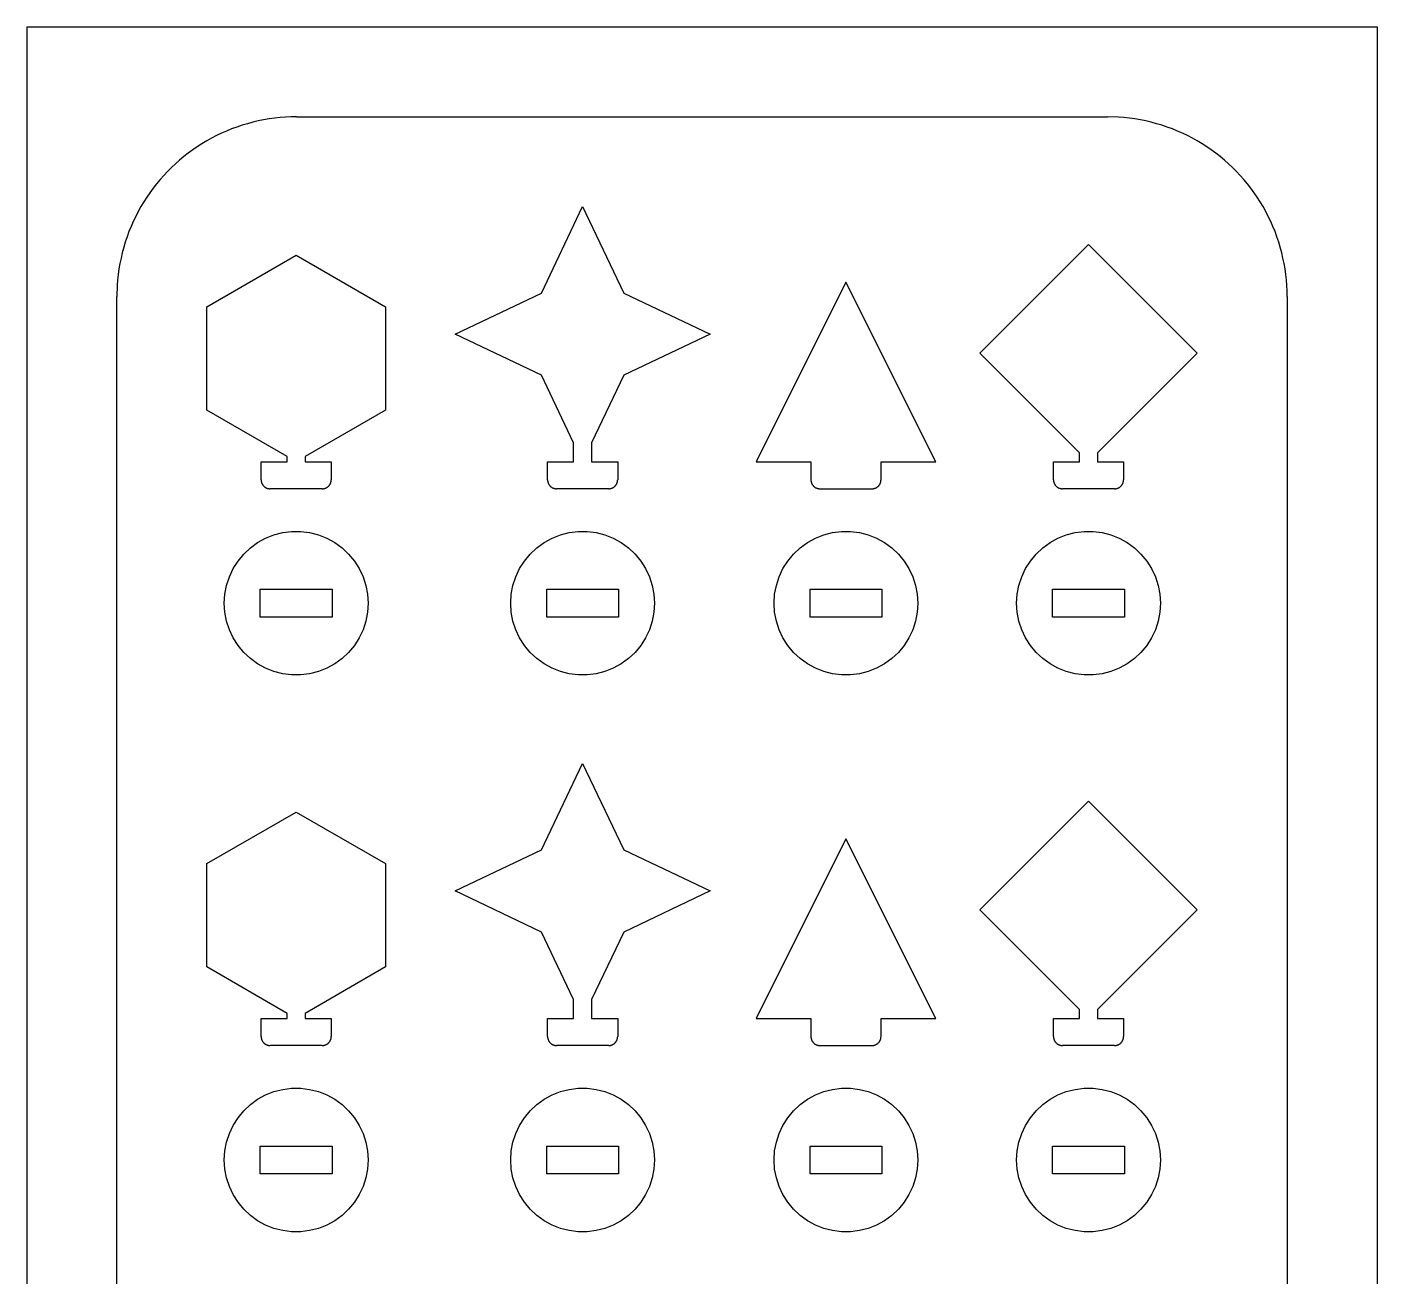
# Model space of a CAD drawing. Extents: x 0 to 75, y 0 to 139.
# Drawn here: x 0 to 75.1, y 69.5 to 139 of the extents above; entities that cross this region are included whole.
import ezdxf

# ---------------------------------------------------------------- set-up
doc = ezdxf.new("R2010")
doc.units = 0
doc.layers.add('GREEN', color=3, linetype='CONTINUOUS')
doc.layers.add('WHITE', color=7, linetype='CONTINUOUS')

msp = doc.modelspace()

# ---------------------------------------------------------------- linework, layer by layer
at = {"layer": 'GREEN', "color": 0}
for p, q in [((0, 0), (0, 139.032288)), ((0, 139.032288), (75.115929, 139.032288)), ((75.115929, 139.032288), (75.115929, 0))]:
    msp.add_line(p, q, dxfattribs=at)
at = {"layer": 'WHITE', "color": 0}
for p, q in [((15, 134.032288), (60.115932, 134.032288)), ((28.631645, 124.216583), (30.915932, 129.032288)), ((30.915932, 129.032288), (33.200218, 124.216583)), ((10, 123.453545), (14.977481, 126.327293)), ((14.977481, 126.327293), (19.954962, 123.453545)), ((53.01593, 120.882294), (59.065933, 126.932297)), ((59.065933, 126.932297), (65.115929, 120.882294)), ((45.568592, 124.832291), (40.568592, 114.832291)), ((50.568592, 114.832291), (45.568592, 124.832291)), ((5, 15), (5, 124.032295)), ((23.815931, 121.932297), (28.631645, 124.216583)), ((33.200218, 124.216583), (38.01593, 121.932297)), ((70.115929, 124.032295), (70.115929, 15)), ((10, 117.706047), (10, 123.453545)), ((19.954962, 123.453545), (19.954962, 117.706047)), ((28.631645, 119.648003), (23.815931, 121.932297)), ((38.01593, 121.932297), (33.200218, 119.648003)), ((58.565933, 115.332291), (53.01593, 120.882294)), ((65.115929, 120.882294), (59.565933, 115.332291)), ((30.415932, 115.886391), (28.631645, 119.648003)), ((33.200218, 119.648003), (31.415932, 115.886391)), ((14.477481, 115.120972), (10, 117.706047)), ((19.954962, 117.706047), (15.477481, 115.120972)), ((30.415932, 114.832291), (30.415932, 115.886391)), ((31.415932, 115.886391), (31.415932, 114.832291)), ((14.477481, 114.832291), (14.477481, 115.120972)), ((15.477481, 115.120972), (15.477481, 114.832291)), ((58.565933, 114.832291), (58.565933, 115.332291)), ((59.565933, 115.332291), (59.565933, 114.832291)), ((13.027481, 113.832291), (13.027481, 114.832291)), ((13.027481, 114.832291), (14.477481, 114.832291)), ((15.477481, 114.832291), (16.927481, 114.832291)), ((16.927481, 114.832291), (16.927481, 113.832291)), ((28.965933, 113.832291), (28.965933, 114.832291)), ((28.965933, 114.832291), (30.415932, 114.832291)), ((31.415932, 114.832291), (32.865932, 114.832291)), ((32.865932, 114.832291), (32.865932, 113.832291)), ((40.568592, 114.832291), (43.618591, 114.832291)), ((43.618591, 114.832291), (43.618591, 113.832291)), ((47.518593, 113.832291), (47.518593, 114.832291)), ((47.518593, 114.832291), (50.568592, 114.832291)), ((57.115932, 113.832291), (57.115932, 114.832291)), ((57.115932, 114.832291), (58.565933, 114.832291)), ((59.565933, 114.832291), (61.01593, 114.832291)), ((61.01593, 114.832291), (61.01593, 113.832291)), ((16.427481, 113.332291), (13.527481, 113.332291)), ((32.365932, 113.332291), (29.465933, 113.332291)), ((44.118591, 113.332291), (47.018593, 113.332291)), ((60.51593, 113.332291), (57.615932, 113.332291)), ((12.977481, 107.735001), (16.977482, 107.735001)), ((12.977481, 106.185005), (12.977481, 107.735001)), ((16.977482, 107.735001), (16.977482, 106.185005)), ((28.915932, 107.735001), (32.915932, 107.735001)), ((28.915932, 106.185005), (28.915932, 107.735001)), ((32.915932, 107.735001), (32.915932, 106.185005)), ((43.568592, 107.735001), (47.568592, 107.735001)), ((43.568592, 106.185005), (43.568592, 107.735001)), ((47.568592, 107.735001), (47.568592, 106.185005)), ((57.065933, 107.735001), (61.065933, 107.735001)), ((57.065933, 106.185005), (57.065933, 107.735001)), ((61.065933, 107.735001), (61.065933, 106.185005)), ((16.977482, 106.185005), (12.977481, 106.185005)), ((32.915932, 106.185005), (28.915932, 106.185005)), ((47.568592, 106.185005), (43.568592, 106.185005)), ((61.065933, 106.185005), (57.065933, 106.185005)), ((28.631645, 93.229454), (30.915932, 98.045166)), ((30.915932, 98.045166), (33.200218, 93.229454)), ((53.01593, 89.895172), (59.065933, 95.945168)), ((59.065933, 95.945168), (65.115929, 89.895172)), ((10, 92.466415), (14.977481, 95.340172)), ((14.977481, 95.340172), (19.954962, 92.466415)), ((23.815931, 90.945168), (28.631645, 93.229454)), ((33.200218, 93.229454), (38.01593, 90.945168)), ((45.568592, 93.845169), (40.568592, 83.845169)), ((50.568592, 83.845169), (45.568592, 93.845169)), ((10, 86.718918), (10, 92.466415)), ((19.954962, 92.466415), (19.954962, 86.718918)), ((28.631645, 88.660881), (23.815931, 90.945168)), ((38.01593, 90.945168), (33.200218, 88.660881)), ((58.565933, 84.345169), (53.01593, 89.895172)), ((65.115929, 89.895172), (59.565933, 84.345169)), ((30.415932, 84.899261), (28.631645, 88.660881)), ((33.200218, 88.660881), (31.415932, 84.899261)), ((14.477481, 84.133842), (10, 86.718918)), ((19.954962, 86.718918), (15.477481, 84.133842)), ((30.415932, 83.845169), (30.415932, 84.899261)), ((31.415932, 84.899261), (31.415932, 83.845169)), ((14.477481, 83.845169), (14.477481, 84.133842)), ((15.477481, 84.133842), (15.477481, 83.845169)), ((58.565933, 83.845169), (58.565933, 84.345169)), ((59.565933, 84.345169), (59.565933, 83.845169)), ((13.027481, 82.845169), (13.027481, 83.845169)), ((13.027481, 83.845169), (14.477481, 83.845169)), ((15.477481, 83.845169), (16.927481, 83.845169)), ((16.927481, 83.845169), (16.927481, 82.845169)), ((28.965933, 82.845169), (28.965933, 83.845169)), ((28.965933, 83.845169), (30.415932, 83.845169)), ((31.415932, 83.845169), (32.865932, 83.845169)), ((32.865932, 83.845169), (32.865932, 82.845169)), ((40.568592, 83.845169), (43.618591, 83.845169)), ((43.618591, 83.845169), (43.618591, 82.845169)), ((47.518593, 82.845169), (47.518593, 83.845169)), ((47.518593, 83.845169), (50.568592, 83.845169)), ((57.115932, 82.845169), (57.115932, 83.845169)), ((57.115932, 83.845169), (58.565933, 83.845169)), ((59.565933, 83.845169), (61.01593, 83.845169)), ((61.01593, 83.845169), (61.01593, 82.845169)), ((16.427481, 82.345169), (13.527481, 82.345169)), ((32.365932, 82.345169), (29.465933, 82.345169)), ((44.118591, 82.345169), (47.018593, 82.345169)), ((60.51593, 82.345169), (57.615932, 82.345169)), ((12.977481, 76.747879), (16.977482, 76.747879)), ((12.977481, 75.197876), (12.977481, 76.747879)), ((16.977482, 76.747879), (16.977482, 75.197876)), ((28.915932, 76.747879), (32.915932, 76.747879)), ((28.915932, 75.197876), (28.915932, 76.747879)), ((32.915932, 76.747879), (32.915932, 75.197876)), ((43.568592, 76.747879), (47.568592, 76.747879)), ((43.568592, 75.197876), (43.568592, 76.747879)), ((47.568592, 76.747879), (47.568592, 75.197876)), ((57.065933, 76.747879), (61.065933, 76.747879)), ((57.065933, 75.197876), (57.065933, 76.747879)), ((61.065933, 76.747879), (61.065933, 75.197876)), ((16.977482, 75.197876), (12.977481, 75.197876)), ((32.915932, 75.197876), (28.915932, 75.197876)), ((47.568592, 75.197876), (43.568592, 75.197876)), ((61.065933, 75.197876), (57.065933, 75.197876))]:
    msp.add_line(p, q, dxfattribs=at)
for points in [[(15, 134.032288), (14.692048, 134.027542), (14.384389, 134.013321), (14.077314, 133.989624), (13.771114, 133.956482), (13.466081, 133.91394), (13.162501, 133.862015), (12.860665, 133.800766), (12.560858, 133.730255), (12.263365, 133.650543), (11.968468, 133.561707), (11.676446, 133.463821), (11.387576, 133.35701), (11.102134, 133.241333), (10.82039, 133.116928), (10.54261, 132.983917), (10.269059, 132.842407), (9.999995, 132.692535), (9.735674, 132.534454), (9.476347, 132.368301), (9.222259, 132.194244), (8.973651, 132.012451), (8.730761, 131.82309), (8.493815, 131.626328), (8.263042, 131.422379), (8.03866, 131.211411), (7.820881, 130.993622), (7.609911, 130.769241), (7.405952, 130.538467), (7.209196, 130.301529), (7.019829, 130.05864), (6.838033, 129.810028), (6.663979, 129.555939), (6.497831, 129.296616), (6.339748, 129.032288), (6.189881, 128.763229), (6.04837, 128.48967), (5.91535, 128.211899), (5.790948, 127.930153), (5.675281, 127.644714), (5.568459, 127.355843), (5.470583, 127.06382), (5.381746, 126.768929), (5.302033, 126.471436), (5.231519, 126.171631), (5.170271, 125.869797), (5.118347, 125.566216), (5.075797, 125.261185), (5.04266, 124.954987), (5.018968, 124.647911), (5, 124.032288)], [(70.115929, 124.032288), (70.111183, 124.34024), (70.096962, 124.647896), (70.073265, 124.954971), (70.040131, 125.261169), (69.997581, 125.5662), (69.945656, 125.869781), (69.884407, 126.171616), (69.813896, 126.47142), (69.734184, 126.768913), (69.645348, 127.063812), (69.54747, 127.355835), (69.440651, 127.644699), (69.324982, 127.930145), (69.200577, 128.211884), (69.067558, 128.48967), (68.926048, 128.763214), (68.776184, 129.032288), (68.618095, 129.2966), (68.45195, 129.555939), (68.277893, 129.810028), (68.0961, 130.058624), (67.906731, 130.301529), (67.709976, 130.538467), (67.50602, 130.769241), (67.295044, 130.993622), (67.077271, 131.211411), (66.852882, 131.422379), (66.622108, 131.626328), (66.385162, 131.82309), (66.142273, 132.012451), (65.893669, 132.19426), (65.63958, 132.368301), (65.380249, 132.534454), (65.115929, 132.692535), (64.846863, 132.842407), (64.573311, 132.983917), (64.295532, 133.116943), (64.013786, 133.241333), (63.72834, 133.35701), (63.439472, 133.463837), (63.147449, 133.561707), (62.852554, 133.650543), (62.555061, 133.730255), (62.255253, 133.800766), (61.953419, 133.862015), (61.649837, 133.91394), (61.344803, 133.956497), (61.038605, 133.989624), (60.731529, 134.013321), (60.115929, 134.032288)], [(13.027481, 113.832291), (13.027719, 113.816895), (13.028429, 113.801514), (13.029614, 113.786156), (13.031271, 113.770844), (13.033399, 113.755592), (13.035995, 113.740417), (13.039057, 113.725327), (13.042583, 113.710335), (13.046568, 113.695457), (13.05101, 113.680717), (13.055903, 113.666115), (13.061245, 113.651672), (13.067028, 113.637398), (13.073248, 113.623314), (13.079899, 113.609421), (13.086975, 113.595741), (13.094468, 113.582291), (13.102372, 113.569077), (13.11068, 113.556107), (13.119382, 113.543404), (13.128472, 113.530975), (13.13794, 113.518829), (13.147779, 113.506981), (13.157976, 113.495445), (13.168525, 113.484222), (13.179414, 113.473335), (13.190633, 113.462784), (13.202171, 113.452591), (13.214019, 113.442749), (13.226163, 113.433281), (13.238593, 113.424194), (13.251298, 113.415489), (13.264264, 113.407181), (13.27748, 113.399277), (13.290934, 113.391785), (13.304611, 113.384712), (13.3185, 113.378059), (13.332587, 113.371841), (13.346859, 113.366058), (13.361302, 113.36071), (13.375904, 113.35582), (13.390649, 113.351379), (13.405523, 113.347389), (13.420513, 113.343864), (13.435605, 113.340805), (13.450784, 113.338211), (13.466036, 113.336082), (13.481345, 113.334427), (13.496699, 113.333237), (13.527481, 113.332291)], [(16.427481, 113.332291), (16.442879, 113.332527), (16.458261, 113.333237), (16.473616, 113.334427), (16.488924, 113.336082), (16.504177, 113.338211), (16.519356, 113.340805), (16.534447, 113.343864), (16.549438, 113.347389), (16.564312, 113.351379), (16.579058, 113.35582), (16.593658, 113.36071), (16.608101, 113.366058), (16.622374, 113.371841), (16.636461, 113.378059), (16.650351, 113.384712), (16.664028, 113.391785), (16.677481, 113.399277), (16.690697, 113.407181), (16.703663, 113.415489), (16.716368, 113.424194), (16.728798, 113.433281), (16.740944, 113.442749), (16.75279, 113.452591), (16.764328, 113.462784), (16.775549, 113.473335), (16.786436, 113.484222), (16.796986, 113.495445), (16.807184, 113.506981), (16.81702, 113.518829), (16.82649, 113.530975), (16.835579, 113.543404), (16.844282, 113.556107), (16.852589, 113.569077), (16.860493, 113.582291), (16.867987, 113.595741), (16.875063, 113.609421), (16.881714, 113.623314), (16.887934, 113.637398), (16.893717, 113.651672), (16.899057, 113.666115), (16.903952, 113.680717), (16.908394, 113.695457), (16.91238, 113.710335), (16.915905, 113.725327), (16.918968, 113.740417), (16.921564, 113.755592), (16.923691, 113.770844), (16.925348, 113.786156), (16.926533, 113.801514), (16.927481, 113.832291)], [(28.965933, 113.832291), (28.966169, 113.816895), (28.966881, 113.801514), (28.968065, 113.786156), (28.969723, 113.770844), (28.971849, 113.755592), (28.974445, 113.740417), (28.977509, 113.725327), (28.981035, 113.710335), (28.98502, 113.695457), (28.989462, 113.680717), (28.994356, 113.666115), (28.999697, 113.651672), (29.00548, 113.637398), (29.0117, 113.623314), (29.018351, 113.609421), (29.025427, 113.595741), (29.032921, 113.582291), (29.040825, 113.569077), (29.049131, 113.556107), (29.057835, 113.543404), (29.066923, 113.530975), (29.076391, 113.518829), (29.086229, 113.506981), (29.096428, 113.495445), (29.106976, 113.484222), (29.117865, 113.473335), (29.129084, 113.462784), (29.140623, 113.452591), (29.15247, 113.442749), (29.164616, 113.433281), (29.177046, 113.424194), (29.189749, 113.415489), (29.202717, 113.407181), (29.215933, 113.399277), (29.229385, 113.391785), (29.243063, 113.384712), (29.256952, 113.378059), (29.271038, 113.371841), (29.285311, 113.366058), (29.299755, 113.36071), (29.314356, 113.35582), (29.3291, 113.351379), (29.343975, 113.347389), (29.358965, 113.343864), (29.374058, 113.340805), (29.389236, 113.338211), (29.404488, 113.336082), (29.419798, 113.334427), (29.43515, 113.333237), (29.465933, 113.332291)], [(32.365932, 113.332291), (32.381329, 113.332527), (32.396713, 113.333237), (32.412067, 113.334427), (32.427376, 113.336082), (32.442627, 113.338211), (32.457806, 113.340805), (32.4729, 113.343864), (32.487888, 113.347389), (32.502766, 113.351379), (32.517509, 113.35582), (32.532108, 113.36071), (32.546555, 113.366058), (32.560825, 113.371841), (32.574913, 113.378059), (32.588802, 113.384712), (32.602478, 113.391785), (32.615932, 113.399277), (32.62915, 113.407181), (32.642117, 113.415489), (32.654819, 113.424194), (32.667252, 113.433281), (32.679394, 113.442749), (32.691242, 113.452591), (32.702782, 113.462784), (32.714001, 113.473335), (32.724888, 113.484222), (32.735435, 113.495445), (32.745636, 113.506981), (32.755474, 113.518829), (32.764942, 113.530975), (32.774033, 113.543404), (32.782734, 113.556107), (32.791042, 113.569077), (32.798946, 113.582291), (32.806438, 113.595741), (32.813515, 113.609421), (32.820164, 113.623314), (32.826385, 113.637398), (32.832169, 113.651672), (32.837509, 113.666115), (32.842403, 113.680717), (32.846844, 113.695457), (32.85083, 113.710335), (32.854355, 113.725327), (32.857418, 113.740417), (32.860016, 113.755592), (32.862144, 113.770844), (32.8638, 113.786156), (32.864983, 113.801514), (32.865932, 113.832291)], [(43.618591, 113.832291), (43.618828, 113.816895), (43.619541, 113.801514), (43.620724, 113.786156), (43.622379, 113.770844), (43.624508, 113.755592), (43.627106, 113.740417), (43.630169, 113.725327), (43.633694, 113.710335), (43.63768, 113.695457), (43.64212, 113.680717), (43.647015, 113.666115), (43.652355, 113.651672), (43.658138, 113.637398), (43.66436, 113.623314), (43.671009, 113.609421), (43.678085, 113.595741), (43.685577, 113.582291), (43.693481, 113.569077), (43.70179, 113.556107), (43.710491, 113.543404), (43.719582, 113.530975), (43.72905, 113.518829), (43.738888, 113.506981), (43.749084, 113.495445), (43.759636, 113.484222), (43.770523, 113.473335), (43.781742, 113.462784), (43.793282, 113.452591), (43.80513, 113.442749), (43.817272, 113.433281), (43.829704, 113.424194), (43.842407, 113.415489), (43.855373, 113.407181), (43.868591, 113.399277), (43.882042, 113.391785), (43.895721, 113.384712), (43.909611, 113.378059), (43.923698, 113.371841), (43.937969, 113.366058), (43.952412, 113.36071), (43.967014, 113.35582), (43.981758, 113.351379), (43.996632, 113.347389), (44.011623, 113.343864), (44.026714, 113.340805), (44.041893, 113.338211), (44.057144, 113.336082), (44.072456, 113.334427), (44.087811, 113.333237), (44.118591, 113.332291)], [(47.018593, 113.332291), (47.033989, 113.332527), (47.049374, 113.333237), (47.064728, 113.334427), (47.080036, 113.336082), (47.095287, 113.338211), (47.110466, 113.340805), (47.125561, 113.343864), (47.140549, 113.347389), (47.155426, 113.351379), (47.17017, 113.35582), (47.184769, 113.36071), (47.199215, 113.366058), (47.213486, 113.371841), (47.227573, 113.378059), (47.241463, 113.384712), (47.255138, 113.391785), (47.268593, 113.399277), (47.281811, 113.407181), (47.294777, 113.415489), (47.30748, 113.424194), (47.319912, 113.433281), (47.332054, 113.442749), (47.343903, 113.452591), (47.355442, 113.462784), (47.366661, 113.473335), (47.377548, 113.484222), (47.388096, 113.495445), (47.398296, 113.506981), (47.408134, 113.518829), (47.417603, 113.530975), (47.426693, 113.543404), (47.435394, 113.556107), (47.443703, 113.569077), (47.451607, 113.582291), (47.459099, 113.595741), (47.466175, 113.609421), (47.472824, 113.623314), (47.479046, 113.637398), (47.484829, 113.651672), (47.49017, 113.666115), (47.495064, 113.680717), (47.499504, 113.695457), (47.50349, 113.710335), (47.507015, 113.725327), (47.510078, 113.740417), (47.512676, 113.755592), (47.514805, 113.770844), (47.51646, 113.786156), (47.517643, 113.801514), (47.518593, 113.832291)], [(57.115932, 113.832291), (57.116169, 113.816895), (57.116882, 113.801514), (57.118065, 113.786156), (57.11972, 113.770844), (57.121849, 113.755592), (57.124447, 113.740417), (57.12751, 113.725327), (57.131035, 113.710335), (57.135021, 113.695457), (57.139462, 113.680717), (57.144356, 113.666115), (57.149696, 113.651672), (57.155479, 113.637398), (57.161701, 113.623314), (57.16835, 113.609421), (57.175426, 113.595741), (57.182919, 113.582291), (57.190823, 113.569077), (57.199131, 113.556107), (57.207832, 113.543404), (57.216923, 113.530975), (57.226391, 113.518829), (57.236229, 113.506981), (57.246426, 113.495445), (57.256977, 113.484222), (57.267864, 113.473335), (57.279083, 113.462784), (57.290623, 113.452591), (57.302471, 113.442749), (57.314613, 113.433281), (57.327045, 113.424194), (57.339748, 113.415489), (57.352715, 113.407181), (57.365932, 113.399277), (57.379383, 113.391785), (57.393063, 113.384712), (57.406952, 113.378059), (57.42104, 113.371841), (57.43531, 113.366058), (57.449753, 113.36071), (57.464355, 113.35582), (57.479099, 113.351379), (57.493973, 113.347389), (57.508965, 113.343864), (57.524055, 113.340805), (57.539234, 113.338211), (57.554485, 113.336082), (57.569798, 113.334427), (57.585152, 113.333237), (57.615932, 113.332291)], [(60.51593, 113.332291), (60.531326, 113.332527), (60.546711, 113.333237), (60.562065, 113.334427), (60.577374, 113.336082), (60.592625, 113.338211), (60.607803, 113.340805), (60.622898, 113.343864), (60.637886, 113.347389), (60.652763, 113.351379), (60.667507, 113.35582), (60.682106, 113.36071), (60.696552, 113.366058), (60.710823, 113.371841), (60.724911, 113.378059), (60.7388, 113.384712), (60.752476, 113.391785), (60.76593, 113.399277), (60.779148, 113.407181), (60.792114, 113.415489), (60.804817, 113.424194), (60.817249, 113.433281), (60.829391, 113.442749), (60.84124, 113.452591), (60.852779, 113.462784), (60.863998, 113.473335), (60.874886, 113.484222), (60.885433, 113.495445), (60.895634, 113.506981), (60.905472, 113.518829), (60.91494, 113.530975), (60.92403, 113.543404), (60.932732, 113.556107), (60.94104, 113.569077), (60.948944, 113.582291), (60.956436, 113.595741), (60.963512, 113.609421), (60.970161, 113.623314), (60.976383, 113.637398), (60.982166, 113.651672), (60.987507, 113.666115), (60.992401, 113.680717), (60.996841, 113.695457), (61.000828, 113.710335), (61.004353, 113.725327), (61.007416, 113.740417), (61.010014, 113.755592), (61.012142, 113.770844), (61.013798, 113.786156), (61.01498, 113.801514), (61.01593, 113.832291)], [(18.977482, 106.959999), (18.945942, 106.458664), (18.851814, 105.96524), (18.696589, 105.487503), (18.482708, 105.032982), (18.213551, 104.608856), (17.893356, 104.221809), (17.527178, 103.877945), (17.120789, 103.582687), (16.680599, 103.340691), (16.213549, 103.155769), (15.727006, 103.030853), (15.228642, 102.967896), (14.726318, 102.967896), (14.227955, 103.030853), (13.741412, 103.155777), (13.274364, 103.340691), (12.834173, 103.582687), (12.427784, 103.877945), (12.061605, 104.221809), (11.741412, 104.608856), (11.472254, 105.03299), (11.258374, 105.487503), (11.103148, 105.96524), (11.009022, 106.458672), (10.977482, 106.959999), (11.009023, 107.461334), (11.103149, 107.954765), (11.258377, 108.432503), (11.472257, 108.887016), (11.741416, 109.311142), (12.06161, 109.698189), (12.427789, 110.042053), (12.834179, 110.337311), (13.274369, 110.579308), (13.741419, 110.764229), (14.227962, 110.889153), (14.726325, 110.952103), (15.22865, 110.952103), (15.727014, 110.889145), (16.213556, 110.764221), (16.680605, 110.579308), (17.120794, 110.337311), (17.527184, 110.042046), (17.893362, 109.698181), (18.213554, 109.311134), (18.482712, 108.887009), (18.69659, 108.432487), (18.851816, 107.95475), (18.945942, 107.461327), (18.977482, 106.959999)], [(34.915932, 106.959999), (34.884392, 106.458664), (34.790264, 105.96524), (34.635036, 105.487503), (34.421158, 105.032982), (34.152, 104.608856), (33.831806, 104.221809), (33.465626, 103.877945), (33.059238, 103.582687), (32.619049, 103.340691), (32.152, 103.155769), (31.665457, 103.030853), (31.167093, 102.967896), (30.664768, 102.967896), (30.166405, 103.030853), (29.679863, 103.155777), (29.212812, 103.340691), (28.772623, 103.582687), (28.366234, 103.877945), (28.000055, 104.221809), (27.679863, 104.608856), (27.410704, 105.03299), (27.196825, 105.487503), (27.041599, 105.96524), (26.947472, 106.458672), (26.915932, 106.959999), (26.947474, 107.461334), (27.041599, 107.954765), (27.196827, 108.432503), (27.410707, 108.887016), (27.679867, 109.311142), (28.000061, 109.698189), (28.36624, 110.042053), (28.772629, 110.337311), (29.21282, 110.579308), (29.679869, 110.764229), (30.166412, 110.889153), (30.664776, 110.952103), (31.167099, 110.952103), (31.665462, 110.889145), (32.152004, 110.764221), (32.619053, 110.579308), (33.059246, 110.337311), (33.465633, 110.042046), (33.83181, 109.698181), (34.152004, 109.311134), (34.421162, 108.887009), (34.63504, 108.432487), (34.790268, 107.95475), (34.884392, 107.461327), (34.915932, 106.959999)], [(49.568592, 106.959999), (49.537052, 106.458664), (49.442924, 105.96524), (49.287697, 105.487503), (49.073818, 105.032982), (48.804661, 104.608856), (48.484467, 104.221809), (48.118286, 103.877945), (47.711899, 103.582687), (47.271709, 103.340691), (46.804661, 103.155769), (46.318115, 103.030853), (45.819752, 102.967896), (45.317429, 102.967896), (44.819065, 103.030853), (44.332523, 103.155777), (43.865475, 103.340691), (43.425285, 103.582687), (43.018894, 103.877945), (42.652718, 104.221809), (42.332523, 104.608856), (42.063366, 105.03299), (41.849483, 105.487503), (41.69426, 105.96524), (41.600132, 106.458672), (41.568592, 106.959999), (41.600132, 107.461334), (41.69426, 107.954765), (41.849487, 108.432503), (42.063366, 108.887016), (42.332527, 109.311142), (42.652721, 109.698189), (43.018898, 110.042053), (43.425289, 110.337311), (43.865479, 110.579308), (44.332531, 110.764229), (44.819073, 110.889153), (45.317436, 110.952103), (45.819759, 110.952103), (46.318123, 110.889145), (46.804665, 110.764221), (47.271713, 110.579308), (47.711906, 110.337311), (48.118294, 110.042046), (48.48447, 109.698181), (48.804665, 109.311134), (49.073822, 108.887009), (49.287701, 108.432487), (49.442928, 107.95475), (49.537052, 107.461327), (49.568592, 106.959999)], [(63.065933, 106.959999), (63.034393, 106.458664), (62.940266, 105.96524), (62.785038, 105.487503), (62.571159, 105.032982), (62.302002, 104.608856), (61.981808, 104.221809), (61.615627, 103.877945), (61.20924, 103.582687), (60.769051, 103.340691), (60.302002, 103.155769), (59.815456, 103.030853), (59.317093, 102.967896), (58.81477, 102.967896), (58.316406, 103.030853), (57.829865, 103.155777), (57.362816, 103.340691), (56.922626, 103.582687), (56.516235, 103.877945), (56.150059, 104.221809), (55.829865, 104.608856), (55.560707, 105.03299), (55.346825, 105.487503), (55.191601, 105.96524), (55.097473, 106.458672), (55.065933, 106.959999), (55.097473, 107.461334), (55.191601, 107.954765), (55.346828, 108.432503), (55.560707, 108.887016), (55.829868, 109.311142), (56.150063, 109.698189), (56.516239, 110.042053), (56.92263, 110.337311), (57.36282, 110.579308), (57.829872, 110.764229), (58.316414, 110.889153), (58.814777, 110.952103), (59.317101, 110.952103), (59.815464, 110.889145), (60.302006, 110.764221), (60.769054, 110.579308), (61.209248, 110.337311), (61.615635, 110.042046), (61.981812, 109.698181), (62.302006, 109.311134), (62.571163, 108.887009), (62.785042, 108.432487), (62.940269, 107.95475), (63.034393, 107.461327), (63.065933, 106.959999)], [(13.027481, 82.845169), (13.027719, 82.829773), (13.028429, 82.814392), (13.029614, 82.799034), (13.031271, 82.783722), (13.033399, 82.768471), (13.035995, 82.753296), (13.039057, 82.738205), (13.042583, 82.723213), (13.046568, 82.708336), (13.05101, 82.693596), (13.055903, 82.678993), (13.061245, 82.664551), (13.067028, 82.650276), (13.073248, 82.636192), (13.079899, 82.622299), (13.086975, 82.60862), (13.094468, 82.595169), (13.102372, 82.581955), (13.11068, 82.568985), (13.119382, 82.556282), (13.128472, 82.543854), (13.13794, 82.531708), (13.147779, 82.519859), (13.157976, 82.508324), (13.168525, 82.497101), (13.179414, 82.486214), (13.190633, 82.475662), (13.202171, 82.465469), (13.214019, 82.455627), (13.226163, 82.446159), (13.238593, 82.437073), (13.251298, 82.428368), (13.264264, 82.420059), (13.27748, 82.412155), (13.290934, 82.404663), (13.304611, 82.397591), (13.3185, 82.390938), (13.332587, 82.38472), (13.346859, 82.378937), (13.361302, 82.373589), (13.375904, 82.368698), (13.390649, 82.364258), (13.405523, 82.360268), (13.420513, 82.356743), (13.435605, 82.353683), (13.450784, 82.351089), (13.466036, 82.348961), (13.481345, 82.347305), (13.496699, 82.346115), (13.527481, 82.345169)], [(16.427481, 82.345169), (16.442879, 82.345406), (16.458261, 82.346115), (16.473616, 82.347305), (16.488924, 82.348961), (16.504177, 82.351089), (16.519356, 82.353683), (16.534447, 82.356743), (16.549438, 82.360268), (16.564312, 82.364258), (16.579058, 82.368698), (16.593658, 82.373589), (16.608101, 82.378937), (16.622374, 82.38472), (16.636461, 82.390938), (16.650351, 82.397591), (16.664028, 82.404663), (16.677481, 82.412155), (16.690697, 82.420059), (16.703663, 82.428368), (16.716368, 82.437073), (16.728798, 82.446159), (16.740944, 82.455627), (16.75279, 82.465469), (16.764328, 82.475662), (16.775549, 82.486214), (16.786436, 82.497101), (16.796986, 82.508324), (16.807184, 82.519859), (16.81702, 82.531708), (16.82649, 82.543854), (16.835579, 82.556282), (16.844282, 82.568985), (16.852589, 82.581955), (16.860493, 82.595169), (16.867987, 82.60862), (16.875063, 82.622299), (16.881714, 82.636192), (16.887934, 82.650276), (16.893717, 82.664551), (16.899057, 82.678993), (16.903952, 82.693596), (16.908394, 82.708336), (16.91238, 82.723213), (16.915905, 82.738205), (16.918968, 82.753296), (16.921564, 82.768471), (16.923691, 82.783722), (16.925348, 82.799034), (16.926533, 82.814392), (16.927481, 82.845169)], [(28.965933, 82.845169), (28.966169, 82.829773), (28.966881, 82.814392), (28.968065, 82.799034), (28.969723, 82.783722), (28.971849, 82.768471), (28.974445, 82.753296), (28.977509, 82.738205), (28.981035, 82.723213), (28.98502, 82.708336), (28.989462, 82.693596), (28.994356, 82.678993), (28.999697, 82.664551), (29.00548, 82.650276), (29.0117, 82.636192), (29.018351, 82.622299), (29.025427, 82.60862), (29.032921, 82.595169), (29.040825, 82.581955), (29.049131, 82.568985), (29.057835, 82.556282), (29.066923, 82.543854), (29.076391, 82.531708), (29.086229, 82.519859), (29.096428, 82.508324), (29.106976, 82.497101), (29.117865, 82.486214), (29.129084, 82.475662), (29.140623, 82.465469), (29.15247, 82.455627), (29.164616, 82.446159), (29.177046, 82.437073), (29.189749, 82.428368), (29.202717, 82.420059), (29.215933, 82.412155), (29.229385, 82.404663), (29.243063, 82.397591), (29.256952, 82.390938), (29.271038, 82.38472), (29.285311, 82.378937), (29.299755, 82.373589), (29.314356, 82.368698), (29.3291, 82.364258), (29.343975, 82.360268), (29.358965, 82.356743), (29.374058, 82.353683), (29.389236, 82.351089), (29.404488, 82.348961), (29.419798, 82.347305), (29.43515, 82.346115), (29.465933, 82.345169)], [(32.365932, 82.345169), (32.381329, 82.345406), (32.396713, 82.346115), (32.412067, 82.347305), (32.427376, 82.348961), (32.442627, 82.351089), (32.457806, 82.353683), (32.4729, 82.356743), (32.487888, 82.360268), (32.502766, 82.364258), (32.517509, 82.368698), (32.532108, 82.373589), (32.546555, 82.378937), (32.560825, 82.38472), (32.574913, 82.390938), (32.588802, 82.397591), (32.602478, 82.404663), (32.615932, 82.412155), (32.62915, 82.420059), (32.642117, 82.428368), (32.654819, 82.437073), (32.667252, 82.446159), (32.679394, 82.455627), (32.691242, 82.465469), (32.702782, 82.475662), (32.714001, 82.486214), (32.724888, 82.497101), (32.735435, 82.508324), (32.745636, 82.519859), (32.755474, 82.531708), (32.764942, 82.543854), (32.774033, 82.556282), (32.782734, 82.568985), (32.791042, 82.581955), (32.798946, 82.595169), (32.806438, 82.60862), (32.813515, 82.622299), (32.820164, 82.636192), (32.826385, 82.650276), (32.832169, 82.664551), (32.837509, 82.678993), (32.842403, 82.693596), (32.846844, 82.708336), (32.85083, 82.723213), (32.854355, 82.738205), (32.857418, 82.753296), (32.860016, 82.768471), (32.862144, 82.783722), (32.8638, 82.799034), (32.864983, 82.814392), (32.865932, 82.845169)], [(43.618591, 82.845169), (43.618828, 82.829773), (43.619541, 82.814392), (43.620724, 82.799034), (43.622379, 82.783722), (43.624508, 82.768471), (43.627106, 82.753296), (43.630169, 82.738205), (43.633694, 82.723213), (43.63768, 82.708336), (43.64212, 82.693596), (43.647015, 82.678993), (43.652355, 82.664551), (43.658138, 82.650276), (43.66436, 82.636192), (43.671009, 82.622299), (43.678085, 82.60862), (43.685577, 82.595169), (43.693481, 82.581955), (43.70179, 82.568985), (43.710491, 82.556282), (43.719582, 82.543854), (43.72905, 82.531708), (43.738888, 82.519859), (43.749084, 82.508324), (43.759636, 82.497101), (43.770523, 82.486214), (43.781742, 82.475662), (43.793282, 82.465469), (43.80513, 82.455627), (43.817272, 82.446159), (43.829704, 82.437073), (43.842407, 82.428368), (43.855373, 82.420059), (43.868591, 82.412155), (43.882042, 82.404663), (43.895721, 82.397591), (43.909611, 82.390938), (43.923698, 82.38472), (43.937969, 82.378937), (43.952412, 82.373589), (43.967014, 82.368698), (43.981758, 82.364258), (43.996632, 82.360268), (44.011623, 82.356743), (44.026714, 82.353683), (44.041893, 82.351089), (44.057144, 82.348961), (44.072456, 82.347305), (44.087811, 82.346115), (44.118591, 82.345169)], [(47.018593, 82.345169), (47.033989, 82.345406), (47.049374, 82.346115), (47.064728, 82.347305), (47.080036, 82.348961), (47.095287, 82.351089), (47.110466, 82.353683), (47.125561, 82.356743), (47.140549, 82.360268), (47.155426, 82.364258), (47.17017, 82.368698), (47.184769, 82.373589), (47.199215, 82.378937), (47.213486, 82.38472), (47.227573, 82.390938), (47.241463, 82.397591), (47.255138, 82.404663), (47.268593, 82.412155), (47.281811, 82.420059), (47.294777, 82.428368), (47.30748, 82.437073), (47.319912, 82.446159), (47.332054, 82.455627), (47.343903, 82.465469), (47.355442, 82.475662), (47.366661, 82.486214), (47.377548, 82.497101), (47.388096, 82.508324), (47.398296, 82.519859), (47.408134, 82.531708), (47.417603, 82.543854), (47.426693, 82.556282), (47.435394, 82.568985), (47.443703, 82.581955), (47.451607, 82.595169), (47.459099, 82.60862), (47.466175, 82.622299), (47.472824, 82.636192), (47.479046, 82.650276), (47.484829, 82.664551), (47.49017, 82.678993), (47.495064, 82.693596), (47.499504, 82.708336), (47.50349, 82.723213), (47.507015, 82.738205), (47.510078, 82.753296), (47.512676, 82.768471), (47.514805, 82.783722), (47.51646, 82.799034), (47.517643, 82.814392), (47.518593, 82.845169)], [(57.115932, 82.845169), (57.116169, 82.829773), (57.116882, 82.814392), (57.118065, 82.799034), (57.11972, 82.783722), (57.121849, 82.768471), (57.124447, 82.753296), (57.12751, 82.738205), (57.131035, 82.723213), (57.135021, 82.708336), (57.139462, 82.693596), (57.144356, 82.678993), (57.149696, 82.664551), (57.155479, 82.650276), (57.161701, 82.636192), (57.16835, 82.622299), (57.175426, 82.60862), (57.182919, 82.595169), (57.190823, 82.581955), (57.199131, 82.568985), (57.207832, 82.556282), (57.216923, 82.543854), (57.226391, 82.531708), (57.236229, 82.519859), (57.246426, 82.508324), (57.256977, 82.497101), (57.267864, 82.486214), (57.279083, 82.475662), (57.290623, 82.465469), (57.302471, 82.455627), (57.314613, 82.446159), (57.327045, 82.437073), (57.339748, 82.428368), (57.352715, 82.420059), (57.365932, 82.412155), (57.379383, 82.404663), (57.393063, 82.397591), (57.406952, 82.390938), (57.42104, 82.38472), (57.43531, 82.378937), (57.449753, 82.373589), (57.464355, 82.368698), (57.479099, 82.364258), (57.493973, 82.360268), (57.508965, 82.356743), (57.524055, 82.353683), (57.539234, 82.351089), (57.554485, 82.348961), (57.569798, 82.347305), (57.585152, 82.346115), (57.615932, 82.345169)], [(60.51593, 82.345169), (60.531326, 82.345406), (60.546711, 82.346115), (60.562065, 82.347305), (60.577374, 82.348961), (60.592625, 82.351089), (60.607803, 82.353683), (60.622898, 82.356743), (60.637886, 82.360268), (60.652763, 82.364258), (60.667507, 82.368698), (60.682106, 82.373589), (60.696552, 82.378937), (60.710823, 82.38472), (60.724911, 82.390938), (60.7388, 82.397591), (60.752476, 82.404663), (60.76593, 82.412155), (60.779148, 82.420059), (60.792114, 82.428368), (60.804817, 82.437073), (60.817249, 82.446159), (60.829391, 82.455627), (60.84124, 82.465469), (60.852779, 82.475662), (60.863998, 82.486214), (60.874886, 82.497101), (60.885433, 82.508324), (60.895634, 82.519859), (60.905472, 82.531708), (60.91494, 82.543854), (60.92403, 82.556282), (60.932732, 82.568985), (60.94104, 82.581955), (60.948944, 82.595169), (60.956436, 82.60862), (60.963512, 82.622299), (60.970161, 82.636192), (60.976383, 82.650276), (60.982166, 82.664551), (60.987507, 82.678993), (60.992401, 82.693596), (60.996841, 82.708336), (61.000828, 82.723213), (61.004353, 82.738205), (61.007416, 82.753296), (61.010014, 82.768471), (61.012142, 82.783722), (61.013798, 82.799034), (61.01498, 82.814392), (61.01593, 82.845169)], [(18.977482, 75.972878), (18.945942, 75.471542), (18.851814, 74.978119), (18.696589, 74.500381), (18.482708, 74.04586), (18.213551, 73.621735), (17.893356, 73.234688), (17.527178, 72.890823), (17.120789, 72.595566), (16.680599, 72.353569), (16.213549, 72.168648), (15.727006, 72.043732), (15.228642, 71.980774), (14.726318, 71.980774), (14.227955, 72.043732), (13.741412, 72.168655), (13.274364, 72.353569), (12.834173, 72.595566), (12.427784, 72.890823), (12.061605, 73.234688), (11.741412, 73.621735), (11.472254, 74.045868), (11.258374, 74.500381), (11.103148, 74.978119), (11.009022, 75.47155), (10.977482, 75.972878), (11.009023, 76.474213), (11.103149, 76.967644), (11.258377, 77.445381), (11.472257, 77.899895), (11.741416, 78.32402), (12.06161, 78.711067), (12.427789, 79.054932), (12.834179, 79.350189), (13.274369, 79.592186), (13.741419, 79.777107), (14.227962, 79.902031), (14.726325, 79.964981), (15.22865, 79.964981), (15.727014, 79.902023), (16.213556, 79.7771), (16.680605, 79.592186), (17.120794, 79.350189), (17.527184, 79.054924), (17.893362, 78.71106), (18.213554, 78.324013), (18.482712, 77.899887), (18.69659, 77.445366), (18.851816, 76.967628), (18.945942, 76.474205), (18.977482, 75.972878)], [(34.915932, 75.972878), (34.884392, 75.471542), (34.790264, 74.978119), (34.635036, 74.500381), (34.421158, 74.04586), (34.152, 73.621735), (33.831806, 73.234688), (33.465626, 72.890823), (33.059238, 72.595566), (32.619049, 72.353569), (32.152, 72.168648), (31.665457, 72.043732), (31.167093, 71.980774), (30.664768, 71.980774), (30.166405, 72.043732), (29.679863, 72.168655), (29.212812, 72.353569), (28.772623, 72.595566), (28.366234, 72.890823), (28.000055, 73.234688), (27.679863, 73.621735), (27.410704, 74.045868), (27.196825, 74.500381), (27.041599, 74.978119), (26.947472, 75.47155), (26.915932, 75.972878), (26.947474, 76.474213), (27.041599, 76.967644), (27.196827, 77.445381), (27.410707, 77.899895), (27.679867, 78.32402), (28.000061, 78.711067), (28.36624, 79.054932), (28.772629, 79.350189), (29.21282, 79.592186), (29.679869, 79.777107), (30.166412, 79.902031), (30.664776, 79.964981), (31.167099, 79.964981), (31.665462, 79.902023), (32.152004, 79.7771), (32.619053, 79.592186), (33.059246, 79.350189), (33.465633, 79.054924), (33.83181, 78.71106), (34.152004, 78.324013), (34.421162, 77.899887), (34.63504, 77.445366), (34.790268, 76.967628), (34.884392, 76.474205), (34.915932, 75.972878)], [(49.568592, 75.972878), (49.537052, 75.471542), (49.442924, 74.978119), (49.287697, 74.500381), (49.073818, 74.04586), (48.804661, 73.621735), (48.484467, 73.234688), (48.118286, 72.890823), (47.711899, 72.595566), (47.271709, 72.353569), (46.804661, 72.168648), (46.318115, 72.043732), (45.819752, 71.980774), (45.317429, 71.980774), (44.819065, 72.043732), (44.332523, 72.168655), (43.865475, 72.353569), (43.425285, 72.595566), (43.018894, 72.890823), (42.652718, 73.234688), (42.332523, 73.621735), (42.063366, 74.045868), (41.849483, 74.500381), (41.69426, 74.978119), (41.600132, 75.47155), (41.568592, 75.972878), (41.600132, 76.474213), (41.69426, 76.967644), (41.849487, 77.445381), (42.063366, 77.899895), (42.332527, 78.32402), (42.652721, 78.711067), (43.018898, 79.054932), (43.425289, 79.350189), (43.865479, 79.592186), (44.332531, 79.777107), (44.819073, 79.902031), (45.317436, 79.964981), (45.819759, 79.964981), (46.318123, 79.902023), (46.804665, 79.7771), (47.271713, 79.592186), (47.711906, 79.350189), (48.118294, 79.054924), (48.48447, 78.71106), (48.804665, 78.324013), (49.073822, 77.899887), (49.287701, 77.445366), (49.442928, 76.967628), (49.537052, 76.474205), (49.568592, 75.972878)], [(63.065933, 75.972878), (63.034393, 75.471542), (62.940266, 74.978119), (62.785038, 74.500381), (62.571159, 74.04586), (62.302002, 73.621735), (61.981808, 73.234688), (61.615627, 72.890823), (61.20924, 72.595566), (60.769051, 72.353569), (60.302002, 72.168648), (59.815456, 72.043732), (59.317093, 71.980774), (58.81477, 71.980774), (58.316406, 72.043732), (57.829865, 72.168655), (57.362816, 72.353569), (56.922626, 72.595566), (56.516235, 72.890823), (56.150059, 73.234688), (55.829865, 73.621735), (55.560707, 74.045868), (55.346825, 74.500381), (55.191601, 74.978119), (55.097473, 75.47155), (55.065933, 75.972878), (55.097473, 76.474213), (55.191601, 76.967644), (55.346828, 77.445381), (55.560707, 77.899895), (55.829868, 78.32402), (56.150063, 78.711067), (56.516239, 79.054932), (56.92263, 79.350189), (57.36282, 79.592186), (57.829872, 79.777107), (58.316414, 79.902031), (58.814777, 79.964981), (59.317101, 79.964981), (59.815464, 79.902023), (60.302006, 79.7771), (60.769054, 79.592186), (61.209248, 79.350189), (61.615635, 79.054924), (61.981812, 78.71106), (62.302006, 78.324013), (62.571163, 77.899887), (62.785042, 77.445366), (62.940269, 76.967628), (63.034393, 76.474205), (63.065933, 75.972878)]]:
    msp.add_lwpolyline(points, dxfattribs=at)

doc.saveas('drawing.dxf')
